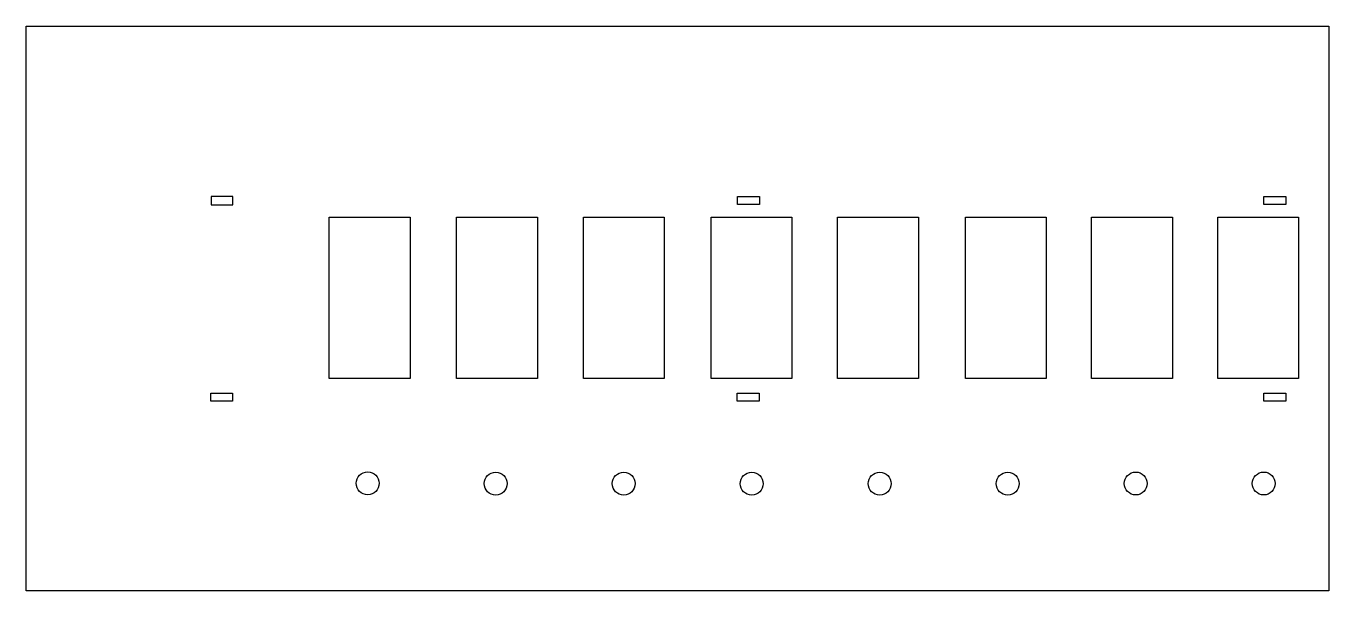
# Model space of a CAD drawing. Extents: x 27 to 511, y -160 to 50.
import ezdxf

# ---------------------------------------------------------------- set-up
doc = ezdxf.new("R2010")
doc.units = 0
doc.layers.get('0').update_dxf_attribs({"linetype": 'continuous'})

# ---------------------------------------------------------------- blocks, each defined once
blk = doc.blocks.new('SKETCH005')
at = {"color": 7}
for points in [[(27.03, 50.01), (510.51, 50.01), (510.51, -159.91), (27.03, -159.91)], [(95.7, -16.38), (103.8, -16.38), (103.8, -13.38), (95.7, -13.38)], [(291.04, -13.33), (299.14, -13.33), (299.14, -16.33), (291.04, -16.33)], [(486.37, -13.32), (494.47, -13.32), (494.47, -16.32), (486.37, -16.32)], [(139.52, -20.98), (169.52, -20.98), (169.52, -80.98), (139.52, -80.98)], [(186.82, -20.98), (216.82, -20.98), (216.82, -80.98), (186.82, -80.98)], [(233.83, -20.98), (263.83, -20.98), (263.83, -80.98), (233.83, -80.98)], [(281.24, -20.98), (311.24, -20.98), (311.24, -80.98), (281.24, -80.98)], [(328.17, -20.98), (358.17, -20.98), (358.17, -80.98), (328.17, -80.98)], [(375.61, -20.98), (405.61, -20.98), (405.61, -80.98), (375.61, -80.98)], [(422.41, -20.98), (452.41, -20.98), (452.41, -80.98), (422.41, -80.98)], [(469.24, -20.98), (499.24, -20.98), (499.24, -80.98), (469.24, -80.98)], [(95.57, -86.39), (103.67, -86.39), (103.67, -89.39), (95.57, -89.39)], [(290.97, -86.38), (299.07, -86.38), (299.07, -89.38), (290.97, -89.38)], [(486.4, -86.39), (494.5, -86.39), (494.5, -89.39), (486.4, -89.39)]]:
    blk.add_lwpolyline(points, close=True, dxfattribs=at)
for centre in [(153.82, -119.91, -8), (201.32, -120.01, -8), (248.82, -120.01, -8), (296.32, -120.05, -8), (343.82, -120.04, -8), (391.32, -120.04, -8), (438.82, -119.98, -8), (486.32, -119.98, -8)]:
    blk.add_circle(centre, 4.25, dxfattribs=at)

msp = doc.modelspace()

# ---------------------------------------------------------------- block references
at = {"color": 7}
msp.add_blockref('SKETCH005', (0, 0), dxfattribs=at)

doc.saveas('drawing.dxf')
